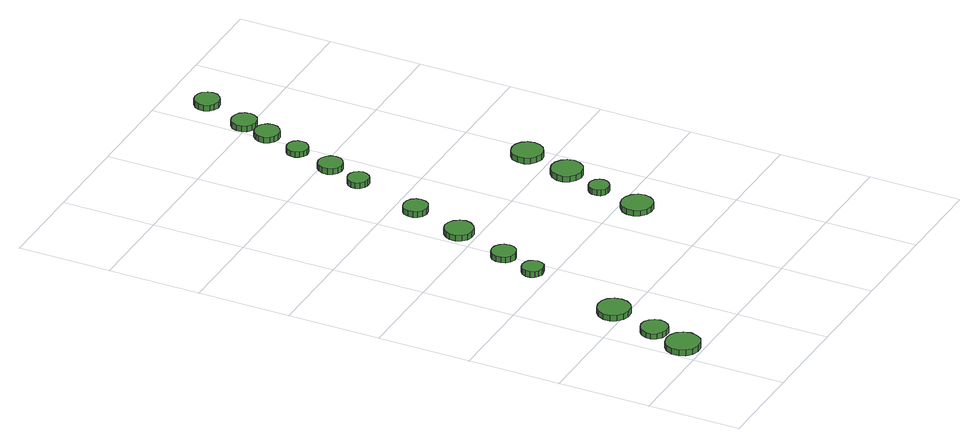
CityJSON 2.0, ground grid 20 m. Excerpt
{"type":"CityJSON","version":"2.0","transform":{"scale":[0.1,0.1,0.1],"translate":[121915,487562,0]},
"CityObjects":{
"tree1":{"type":"SolitaryVegetationObject","attributes":{"function":"something"},"geometry":[{"type":"MultiSurface","lod":"1","boundaries":[[[0,1,2,3,4,5,6,7,8,9,10,11,12,13,14]],[[15,16,17,18,19,20,21,22,23,24,25,26,27,28,29]],[[0,29,28,1]],[[1,28,27,2]],[[2,27,26,3]],[[3,26,25,4]],[[4,25,24,5]],[[5,24,23,6]],[[6,23,22,7]],[[7,22,21,8]],[[8,21,20,9]],[[9,20,19,10]],[[10,19,18,11]],[[11,18,17,12]],[[12,17,16,13]],[[13,16,15,14]],[[14,15,29,0]]]}]},
"tree2":{"type":"SolitaryVegetationObject","attributes":{"function":"something"},"geometry":[{"type":"MultiSurface","lod":"1","boundaries":[[[30,31,32,33,34,35,36,37,38,39,40,41,42,43,44]],[[45,46,47,48,49,50,51,52,53,54,55,56,57,58,59]],[[30,59,58,31]],[[31,58,57,32]],[[32,57,56,33]],[[33,56,55,34]],[[34,55,54,35]],[[35,54,53,36]],[[36,53,52,37]],[[37,52,51,38]],[[38,51,50,39]],[[39,50,49,40]],[[40,49,48,41]],[[41,48,47,42]],[[42,47,46,43]],[[43,46,45,44]],[[44,45,59,30]]]}]},
"tree3":{"type":"SolitaryVegetationObject","attributes":{"function":"something"},"geometry":[{"type":"MultiSurface","lod":"1","boundaries":[[[60,61,62,63,64,65,66,67,68,69,70,71,72,73,74]],[[75,76,77,78,79,80,81,82,83,84,85,86,87,88,89]],[[60,89,88,61]],[[61,88,87,62]],[[62,87,86,63]],[[63,86,85,64]],[[64,85,84,65]],[[65,84,83,66]],[[66,83,82,67]],[[67,82,81,68]],[[68,81,80,69]],[[69,80,79,70]],[[70,79,78,71]],[[71,78,77,72]],[[72,77,76,73]],[[73,76,75,74]],[[74,75,89,60]]]}]},
"tree4":{"type":"SolitaryVegetationObject","attributes":{"function":"something"},"geometry":[{"type":"MultiSurface","lod":"1","boundaries":[[[90,91,92,93,94,95,96,97,98,99,100,101,102,103,104]],[[105,106,107,108,109,110,111,112,113,114,115,116,117,118,119]],[[90,119,118,91]],[[91,118,117,92]],[[92,117,116,93]],[[93,116,115,94]],[[94,115,114,95]],[[95,114,113,96]],[[96,113,112,97]],[[97,112,111,98]],[[98,111,110,99]],[[99,110,109,100]],[[100,109,108,101]],[[101,108,107,102]],[[102,107,106,103]],[[103,106,105,104]],[[104,105,119,90]]]}]},
"tree5":{"type":"SolitaryVegetationObject","attributes":{"function":"something"},"geometry":[{"type":"MultiSurface","lod":"1","boundaries":[[[120,121,122,123,124,125,126,127,128,129,130,131,132,133,134]],[[135,136,137,138,139,140,141,142,143,144,145,146,147,148,149]],[[120,149,148,121]],[[121,148,147,122]],[[122,147,146,123]],[[123,146,145,124]],[[124,145,144,125]],[[125,144,143,126]],[[126,143,142,127]],[[127,142,141,128]],[[128,141,140,129]],[[129,140,139,130]],[[130,139,138,131]],[[131,138,137,132]],[[132,137,136,133]],[[133,136,135,134]],[[134,135,149,120]]]}]},
"tree6":{"type":"SolitaryVegetationObject","attributes":{"function":"something"},"geometry":[{"type":"MultiSurface","lod":"1","boundaries":[[[150,151,152,153,154,155,156,157,158,159,160,161,162,163,164]],[[165,166,167,168,169,170,171,172,173,174,175,176,177,178,179]],[[150,179,178,151]],[[151,178,177,152]],[[152,177,176,153]],[[153,176,175,154]],[[154,175,174,155]],[[155,174,173,156]],[[156,173,172,157]],[[157,172,171,158]],[[158,171,170,159]],[[159,170,169,160]],[[160,169,168,161]],[[161,168,167,162]],[[162,167,166,163]],[[163,166,165,164]],[[164,165,179,150]]]}]},
"tree7":{"type":"SolitaryVegetationObject","attributes":{"function":"something"},"geometry":[{"type":"MultiSurface","lod":"1","boundaries":[[[180,181,182,183,184,185,186,187,188,189,190,191,192,193,194]],[[195,196,197,198,199,200,201,202,203,204,205,206,207,208,209]],[[180,209,208,181]],[[181,208,207,182]],[[182,207,206,183]],[[183,206,205,184]],[[184,205,204,185]],[[185,204,203,186]],[[186,203,202,187]],[[187,202,201,188]],[[188,201,200,189]],[[189,200,199,190]],[[190,199,198,191]],[[191,198,197,192]],[[192,197,196,193]],[[193,196,195,194]],[[194,195,209,180]]]}]},
"tree8":{"type":"SolitaryVegetationObject","attributes":{"function":"something"},"geometry":[{"type":"MultiSurface","lod":"1","boundaries":[[[210,211,212,213,214,215,216,217,218,219,220,221,222,223,224]],[[225,226,227,228,229,230,231,232,233,234,235,236,237,238,239]],[[210,239,238,211]],[[211,238,237,212]],[[212,237,236,213]],[[213,236,235,214]],[[214,235,234,215]],[[215,234,233,216]],[[216,233,232,217]],[[217,232,231,218]],[[218,231,230,219]],[[219,230,229,220]],[[220,229,228,221]],[[221,228,227,222]],[[222,227,226,223]],[[223,226,225,224]],[[224,225,239,210]]]}]},
"tree9":{"type":"SolitaryVegetationObject","attributes":{"function":"something"},"geometry":[{"type":"MultiSurface","lod":"1","boundaries":[[[240,241,242,243,244,245,246,247,248,249,250,251,252,253,254]],[[255,256,257,258,259,260,261,262,263,264,265,266,267,268,269]],[[240,269,268,241]],[[241,268,267,242]],[[242,267,266,243]],[[243,266,265,244]],[[244,265,264,245]],[[245,264,263,246]],[[246,263,262,247]],[[247,262,261,248]],[[248,261,260,249]],[[249,260,259,250]],[[250,259,258,251]],[[251,258,257,252]],[[252,257,256,253]],[[253,256,255,254]],[[254,255,269,240]]]}]},
"tree10":{"type":"SolitaryVegetationObject","attributes":{"function":"something"},"geometry":[{"type":"MultiSurface","lod":"1","boundaries":[[[270,271,272,273,274,275,276,277,278,279,280,281,282,283,284]],[[285,286,287,288,289,290,291,292,293,294,295,296,297,298,299]],[[270,299,298,271]],[[271,298,297,272]],[[272,297,296,273]],[[273,296,295,274]],[[274,295,294,275]],[[275,294,293,276]],[[276,293,292,277]],[[277,292,291,278]],[[278,291,290,279]],[[279,290,289,280]],[[280,289,288,281]],[[281,288,287,282]],[[282,287,286,283]],[[283,286,285,284]],[[284,285,299,270]]]}]},
"tree11":{"type":"SolitaryVegetationObject","attributes":{"function":"something"},"geometry":[{"type":"MultiSurface","lod":"1","boundaries":[[[300,301,302,303,304,305,306,307,308,309,310,311,312,313,314]],[[315,316,317,318,319,320,321,322,323,324,325,326,327,328,329]],[[300,329,328,301]],[[301,328,327,302]],[[302,327,326,303]],[[303,326,325,304]],[[304,325,324,305]],[[305,324,323,306]],[[306,323,322,307]],[[307,322,321,308]],[[308,321,320,309]],[[309,320,319,310]],[[310,319,318,311]],[[311,318,317,312]],[[312,317,316,313]],[[313,316,315,314]],[[314,315,329,300]]]}]},
"tree12":{"type":"SolitaryVegetationObject","attributes":{"function":"something"},"geometry":[{"type":"MultiSurface","lod":"1","boundaries":[[[330,331,332,333,334,335,336,337,338,339,340,341,342,343,344]],[[345,346,347,348,349,350,351,352,353,354,355,356,357,358,359]],[[330,359,358,331]],[[331,358,357,332]],[[332,357,356,333]],[[333,356,355,334]],[[334,355,354,335]],[[335,354,353,336]],[[336,353,352,337]],[[337,352,351,338]],[[338,351,350,339]],[[339,350,349,340]],[[340,349,348,341]],[[341,348,347,342]],[[342,347,346,343]],[[343,346,345,344]],[[344,345,359,330]]]}]},
"tree13":{"type":"SolitaryVegetationObject","attributes":{"function":"something"},"geometry":[{"type":"MultiSurface","lod":"1","boundaries":[[[360,361,362,363,364,365,366,367,368,369,370,371,372,373,374]],[[375,376,377,378,379,380,381,382,383,384,385,386,387,388,389]],[[360,389,388,361]],[[361,388,387,362]],[[362,387,386,363]],[[363,386,385,364]],[[364,385,384,365]],[[365,384,383,366]],[[366,383,382,367]],[[367,382,381,368]],[[368,381,380,369]],[[369,380,379,370]],[[370,379,378,371]],[[371,378,377,372]],[[372,377,376,373]],[[373,376,375,374]],[[374,375,389,360]]]}]},
"tree14":{"type":"SolitaryVegetationObject","attributes":{"function":"something"},"geometry":[{"type":"MultiSurface","lod":"1","boundaries":[[[390,391,392,393,394,395,396,397,398,399,400,401,402,403,404]],[[405,406,407,408,409,410,411,412,413,414,415,416,417,418,419]],[[390,419,418,391]],[[391,418,417,392]],[[392,417,416,393]],[[393,416,415,394]],[[394,415,414,395]],[[395,414,413,396]],[[396,413,412,397]],[[397,412,411,398]],[[398,411,410,399]],[[399,410,409,400]],[[400,409,408,401]],[[401,408,407,402]],[[402,407,406,403]],[[403,406,405,404]],[[404,405,419,390]]]}]},
"tree15":{"type":"SolitaryVegetationObject","attributes":{"function":"something"},"geometry":[{"type":"MultiSurface","lod":"1","boundaries":[[[420,421,422,423,424,425,426,427,428,429,430,431,432,433,434]],[[435,436,437,438,439,440,441,442,443,444,445,446,447,448,449]],[[420,449,448,421]],[[421,448,447,422]],[[422,447,446,423]],[[423,446,445,424]],[[424,445,444,425]],[[425,444,443,426]],[[426,443,442,427]],[[427,442,441,428]],[[428,441,440,429]],[[429,440,439,430]],[[430,439,438,431]],[[431,438,437,432]],[[432,437,436,433]],[[433,436,435,434]],[[434,435,449,420]]]}]},
"tree16":{"type":"SolitaryVegetationObject","attributes":{"function":"something"},"geometry":[{"type":"MultiSurface","lod":"1","boundaries":[[[450,451,452,453,454,455,456,457,458,459,460,461,462,463,464]],[[465,466,467,468,469,470,471,472,473,474,475,476,477,478,479]],[[450,479,478,451]],[[451,478,477,452]],[[452,477,476,453]],[[453,476,475,454]],[[454,475,474,455]],[[455,474,473,456]],[[456,473,472,457]],[[457,472,471,458]],[[458,471,470,459]],[[459,470,469,460]],[[460,469,468,461]],[[461,468,467,462]],[[462,467,466,463]],[[463,466,465,464]],[[464,465,479,450]]]}]},
"tree17":{"type":"SolitaryVegetationObject","attributes":{"function":"something"},"geometry":[{"type":"MultiSurface","lod":"1","boundaries":[[[480,481,482,483,484,485,486,487,488,489,490,491,492,493,494]],[[495,496,497,498,499,500,501,502,503,504,505,506,507,508,509]],[[480,509,508,481]],[[481,508,507,482]],[[482,507,506,483]],[[483,506,505,484]],[[484,505,504,485]],[[485,504,503,486]],[[486,503,502,487]],[[487,502,501,488]],[[488,501,500,489]],[[489,500,499,490]],[[490,499,498,491]],[[491,498,497,492]],[[492,497,496,493]],[[493,496,495,494]],[[494,495,509,480]]]}]}
},
"vertices":[
[75,41,16],[71,56,16],[63,68,16],[50,75,16],[35,77,16],[20,72,16],[9,62,16],[3,48,16],[3,33,16],[9,20,16],[20,10,16],[35,5,16],[50,7,16],[63,14,16],[71,26,16],[71,26,3],[63,14,3],[50,7,3],[35,5,3],[20,10,3],[9,20,3],[3,33,3],[3,48,3],[9,62,3],[20,72,3],[35,77,3],[50,75,3],[63,68,3],[71,56,3],[75,41,3],
[93,117,16],[90,129,16],[83,139,16],[73,145,16],[61,146,16],[50,142,16],[41,134,16],[36,123,16],[36,111,16],[41,101,16],[50,93,16],[61,89,16],[73,90,16],[83,96,16],[90,106,16],[90,106,4],[83,96,4],[73,90,4],[61,89,4],[50,93,4],[41,101,4],[36,111,4],[36,123,4],[41,134,4],[50,142,4],[61,146,4],[73,145,4],[83,139,4],[90,129,4],[93,117,4],
[131,223,17],[128,237,17],[120,249,17],[108,256,17],[93,257,17],[80,253,17],[69,243,17],[63,230,17],[63,216,17],[69,203,17],[80,193,17],[93,189,17],[108,190,17],[120,197,17],[128,209,17],[128,209,4],[120,197,4],[108,190,4],[93,189,4],[80,193,4],[69,203,4],[63,216,4],[63,230,4],[69,243,4],[80,253,4],[93,257,4],[108,256,4],[120,249,4],[128,237,4],[131,223,4],
[194,441,15],[192,450,15],[187,458,15],[178,462,15],[169,463,15],[160,460,15],[153,454,15],[149,445,15],[149,436,15],[153,427,15],[160,421,15],[169,418,15],[178,419,15],[187,423,15],[192,431,15],[192,431,2],[187,423,2],[178,419,2],[169,418,2],[160,421,2],[153,427,2],[149,436,2],[149,445,2],[153,454,2],[160,460,2],[169,463,2],[178,462,2],[187,458,2],[192,450,2],[194,441,2],
[224,518,16],[222,529,16],[216,537,16],[206,543,16],[196,544,16],[185,541,16],[177,533,16],[173,524,16],[173,513,16],[177,503,16],[185,496,16],[196,492,16],[206,494,16],[216,499,16],[222,508,16],[222,508,3],[216,499,3],[206,494,3],[196,492,3],[185,496,3],[177,503,3],[173,513,3],[173,524,3],[177,533,3],[185,541,3],[196,544,3],[206,543,3],[216,537,3],[222,529,3],[224,518,3],
[269,637,17],[266,649,17],[258,660,17],[247,666,17],[235,668,17],[223,664,17],[213,655,17],[208,643,17],[208,631,17],[213,619,17],[223,610,17],[235,607,17],[247,608,17],[258,614,17],[266,625,17],[266,625,4],[258,614,4],[247,608,4],[235,607,4],[223,610,4],[213,619,4],[208,631,4],[208,643,4],[213,655,4],[223,664,4],[235,668,4],[247,666,4],[258,660,4],[266,649,4],[269,637,4],
[306,755,16],[304,765,16],[298,774,16],[288,779,16],[278,780,16],[267,777,16],[259,770,16],[255,760,16],[255,749,16],[259,739,16],[267,732,16],[278,729,16],[288,730,16],[298,735,16],[304,744,16],[304,744,3],[298,735,3],[288,730,3],[278,729,3],[267,732,3],[259,739,3],[255,749,3],[255,760,3],[259,770,3],[267,777,3],[278,780,3],[288,779,3],[298,774,3],[304,765,3],[306,755,3],
[519,363,16],[516,376,16],[508,387,16],[496,394,16],[482,396,16],[469,392,16],[458,382,16],[453,370,16],[453,356,16],[458,343,16],[469,334,16],[482,330,16],[496,331,16],[508,338,16],[516,349,16],[516,349,4],[508,338,4],[496,331,4],[482,330,4],[469,334,4],[458,343,4],[453,356,4],[453,370,4],[458,382,4],[469,392,4],[482,396,4],[496,394,4],[508,387,4],[516,376,4],[519,363,4],
[353,907,15],[351,916,15],[345,924,15],[337,928,15],[328,929,15],[319,926,15],[312,920,15],[308,911,15],[308,902,15],[312,893,15],[319,887,15],[328,884,15],[337,885,15],[345,890,15],[351,898,15],[351,898,2],[345,890,2],[337,885,2],[328,884,2],[319,887,2],[312,893,2],[308,902,2],[308,911,2],[312,920,2],[319,926,2],[328,929,2],[337,928,2],[345,924,2],[351,916,2],[353,907,2],
[382,981,16],[380,992,16],[373,1000,16],[364,1006,16],[353,1007,16],[343,1004,16],[335,996,16],[331,987,16],[331,976,16],[335,966,16],[343,959,16],[353,955,16],[364,957,16],[373,962,16],[380,971,16],[380,971,3],[373,962,3],[364,957,3],[353,955,3],[343,959,3],[335,966,3],[331,976,3],[331,987,3],[335,996,3],[343,1004,3],[353,1007,3],[364,1006,3],[373,1000,3],[380,992,3],[382,981,3],
[538,463,15],[536,471,15],[530,479,15],[523,483,15],[514,484,15],[505,481,15],[498,475,15],[495,467,15],[495,458,15],[498,450,15],[505,444,15],[514,441,15],[523,442,15],[530,447,15],[536,454,15],[536,454,2],[530,447,2],[523,442,2],[514,441,2],[505,444,2],[498,450,2],[495,458,2],[495,467,2],[498,475,2],[505,481,2],[514,484,2],[523,483,2],[530,479,2],[536,471,2],[538,463,2],
[407,1069,15],[405,1078,15],[400,1086,15],[391,1090,15],[382,1091,15],[373,1088,15],[366,1082,15],[362,1074,15],[362,1064,15],[366,1056,15],[373,1049,15],[382,1046,15],[391,1047,15],[400,1052,15],[405,1060,15],[405,1060,3],[400,1052,3],[391,1047,3],[382,1046,3],[373,1049,3],[366,1056,3],[362,1064,3],[362,1074,3],[366,1082,3],[373,1088,3],[382,1091,3],[391,1090,3],[400,1086,3],[405,1078,3],[407,1069,3],
[578,548,16],[575,562,16],[567,573,16],[555,580,16],[541,581,16],[528,577,16],[518,568,16],[512,555,16],[512,541,16],[518,529,16],[528,519,16],[541,515,16],[555,517,16],[567,523,16],[575,535,16],[575,535,3],[567,523,3],[555,517,3],[541,515,3],[528,519,3],[518,529,3],[512,541,3],[512,555,3],[518,568,3],[528,577,3],[541,581,3],[555,580,3],[567,573,3],[575,562,3],[578,548,3],
[437,1149,17],[435,1160,17],[428,1169,17],[418,1174,17],[407,1175,17],[397,1172,17],[389,1164,17],[384,1154,17],[384,1143,17],[389,1133,17],[397,1126,17],[407,1122,17],[418,1123,17],[428,1129,17],[435,1138,17],[435,1138,4],[428,1129,4],[418,1123,4],[407,1122,4],[397,1126,4],[389,1133,4],[384,1143,4],[384,1154,4],[389,1164,4],[397,1172,4],[407,1175,4],[418,1174,4],[428,1169,4],[435,1160,4],[437,1149,4],
[606,650,16],[603,664,16],[595,675,16],[583,682,16],[570,683,16],[556,679,16],[546,670,16],[541,657,16],[541,643,16],[546,631,16],[556,622,16],[570,617,16],[583,619,16],[595,626,16],[603,637,16],[603,637,3],[595,626,3],[583,619,3],[570,617,3],[556,622,3],[546,631,3],[541,643,3],[541,657,3],[546,670,3],[556,679,3],[570,683,3],[583,682,3],[595,675,3],[603,664,3],[606,650,3],
[458,1210,16],[455,1221,16],[449,1230,16],[439,1235,16],[428,1236,16],[418,1233,16],[409,1226,16],[405,1215,16],[405,1204,16],[409,1194,16],[418,1187,16],[428,1183,16],[439,1185,16],[449,1190,16],[455,1199,16],[455,1199,3],[449,1190,3],[439,1185,3],[428,1183,3],[418,1187,3],[409,1194,3],[405,1204,3],[405,1215,3],[409,1226,3],[418,1233,3],[428,1236,3],[439,1235,3],[449,1230,3],[455,1221,3],[458,1210,3],
[495,1311,18],[493,1322,18],[486,1331,18],[477,1336,18],[466,1337,18],[455,1334,18],[447,1327,18],[442,1316,18],[442,1305,18],[447,1295,18],[455,1288,18],[466,1284,18],[477,1286,18],[486,1291,18],[493,1300,18],[493,1300,5],[486,1291,5],[477,1286,5],[466,1284,5],[455,1288,5],[447,1295,5],[442,1305,5],[442,1316,5],[447,1327,5],[455,1334,5],[466,1337,5],[477,1336,5],[486,1331,5],[493,1322,5],[495,1311,5]
]}
